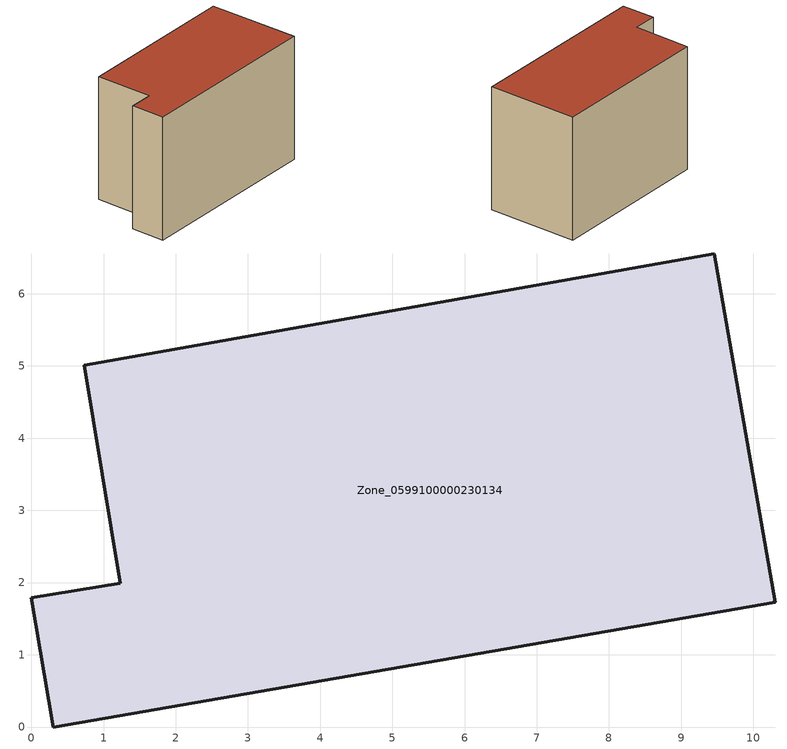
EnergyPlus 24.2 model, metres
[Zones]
Zone_0599100000230134
 floor ground (C_G): 0,1.79 1.23,1.99 0.73,5.01 9.46,6.55 10.3,1.73 0.3,0 z0
 wall outside (C_F): 1.23,1.99 0,1.79 0.3,0 10.3,1.73 9.46,6.55 0.73,5.01 1.23,1.99 z0:6.66
 roof outside (C_R): 9.46,6.55 0.73,5.01 1.23,1.99 0,1.79 0.3,0 10.3,1.73 z6.66
[BUILDING]
Pand.0599100000230134: North Axis=0; Terrain=City; Loads Convergence Tolerance Value=0.04; Temperature Convergence Tolerance Value=0.4; Solar Distribution=FullExterior; Maximum Number of Warmup Days=25; Minimum Number of Warmup Days=1
[Site:Location]
Rotterdam.The.Hague.AP_ZH_NLD Design_Conditions: Latitude=51.96; Longitude=4.45; Time Zone=1; Elevation=-4.5
[SITE:GROUNDTEMPERATURE:BUILDINGSURFACE]
18, 18, 18, 18, 18, 18, 18, 18, 18, 18, 18, 18
[MATERIAL] Thermal Absorptance=0.9; Solar Absorptance=0.7; Visible Absorptance=0.7
Name | Roughness | Thickness | Conductivity | Density | Specific Heat
G.TI.1946 | MediumSmooth | 0.15 | 1 | 540 | 1210
F.TI.1946 | Rough | 0.3 | 0.857143 | 1920 | 840
R.TI.1946 | MediumRough | 0.2 | 0.1 | 1500 | 1000
[CONSTRUCTION]
C_G: G.TI.1946
C_F: F.TI.1946
C_R: R.TI.1946
[ZONE]
Zone_0599100000230134: Type=1; Multiplier=1; Ceiling Height=Autocalculate; Volume=Autocalculate; Floor Area=autocalculate; Part of Total Floor Area=Yes
[ZONEINFILTRATION:DESIGNFLOWRATE]
Infil_Zone_0599100000230134: Zone or ZoneList or Space or SpaceList=Zone_0599100000230134; Schedule=AlwaysOn; Design Flow Rate Calculation Method=Flow/Area; Flow Rate per Floor Area=0.003; Constant Term Coefficient=1; Temperature Term Coefficient=0; Velocity Term Coefficient=0; Velocity Squared Term Coefficient=0
[HVACTEMPLATE:ZONE:IDEALLOADSAIRSYSTEM]
Zone_0599100000230134: Maximum Heating Supply Air Temperature=50; Minimum Cooling Supply Air Temperature=13; Maximum Heating Supply Air Humidity Ratio=0.0156; Minimum Cooling Supply Air Humidity Ratio=0.0077; Heating Limit=NoLimit; Cooling Limit=NoLimit; Dehumidification Control Type=ConstantSensibleHeatRatio; Cooling Sensible Heat Ratio=0.7; Dehumidification Setpoint=60; Humidification Control Type=None; Humidification Setpoint=30; Outdoor Air Method=None; Outdoor Air Flow Rate per Person=0.00944; Outdoor Air Flow Rate per Zone Floor Area=0; Outdoor Air Flow Rate per Zone=0; Demand Controlled Ventilation Type=None; Outdoor Air Economizer Type=NoEconomizer; Heat Recovery Type=None; Sensible Heat Recovery Effectiveness=0.7; Latent Heat Recovery Effectiveness=0.65
[ZONECONTROL:THERMOSTAT]
ThermostatControl_Zone_0599100000230134: Zone or ZoneList=Zone_0599100000230134; Control Type Schedule=DualSetpointControlType; Control 1=Thermostat_Zone_0599100000230134; Temperature Difference Between Cutout And Setpoint=0
[THERMOSTATSETPOINT:DUALSETPOINT]
Thermostat_Zone_0599100000230134: Heating Setpoint Temperature Schedule=HeatingSetpoint_Zone_0599100000230134; Cooling Setpoint Temperature Schedule=CoolingSetpoint_Zone_0599100000230134
[SCHEDULE:COMPACT]
HeatingSetpoint_Zone_0599100000230134: Through: 12/31, For: AllDays, Until: 24:00, 21
CoolingSetpoint_Zone_0599100000230134: Through: 12/31, For: AllDays, Until: 24:00, 24
DualSetpointControlType: Through: 12/31, For: AllDays, Until: 24:00, 4
AlwaysOn: Through: 12/31, For: AllDays, Until: 24:00, 1
